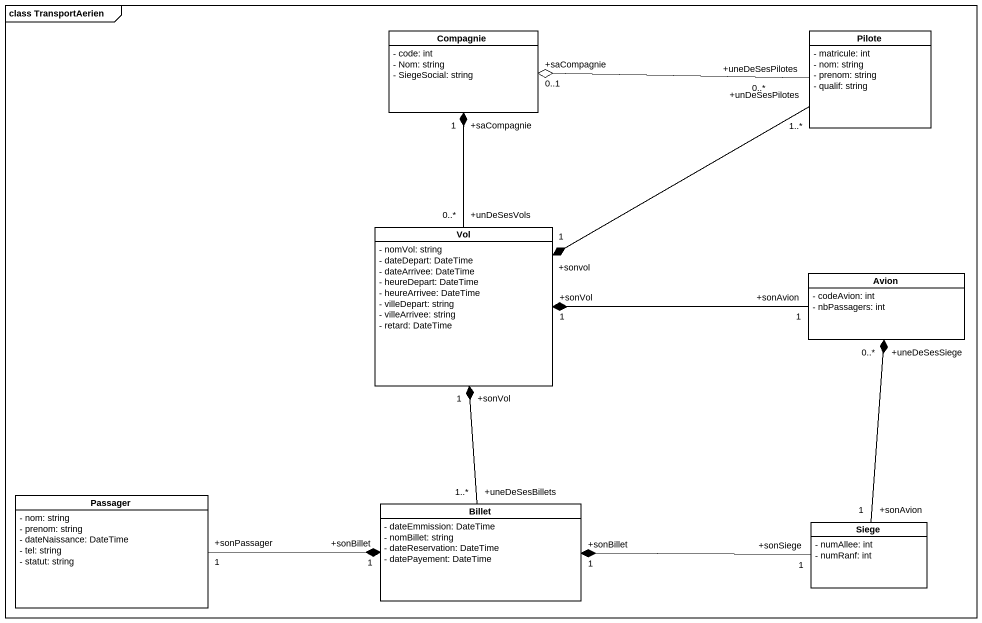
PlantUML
@startuml
mainframe class TransportAerien
hide circle
hide empty members
skinparam classAttributeIconSize 0
class Compagnie {
  - code: int
  - Nom: string
  - SiegeSocial: string
}
class Pilote {
  - matricule: int
  - nom: string
  - prenom: string
  - qualif: string
}
class Vol {
  - nomVol: string
  - dateDepart: DateTime
  - dateArrivee: DateTime
  - heureDepart: DateTime
  - heureArrivee: DateTime
  - villeDepart: string
  - villeArrivee: string
  - retard: DateTime
}
class Avion {
  - codeAvion: int
  - nbPassagers: int
}
class Passager {
  - nom: string
  - prenom: string
  - dateNaissance: DateTime
  - tel: string
  - statut: string
}
class Billet {
  - dateEmmission: DateTime
  - nomBillet: string
  - dateReservation: DateTime
  - datePayement: DateTime
}
class Siege {
  - numAllee: int
  - numRanf: int
}
Pilote "+uneDeSesPilotes\n0..*" -left-o "+saCompagnie\n0..1" Compagnie
Pilote "+unDeSesPilotes\n1..*" -left-* "+sonvol\n1" Vol
Vol "+unDeSesVols\n0..*" -up-* "+saCompagnie\n1" Compagnie
Avion "+sonAvion\n1" -left-* "+sonVol\n1" Vol
Passager "+sonPassager\n1" -right-* "+sonBillet\n1" Billet
Billet "+uneDeSesBillets\n1..*" -up-* "+sonVol\n1" Vol
Siege "+sonAvion\n1" -up-* "+uneDeSesSiege\n0..*" Avion
Siege "+sonSiege\n1" -left-* "+sonBillet\n1" Billet
@enduml
